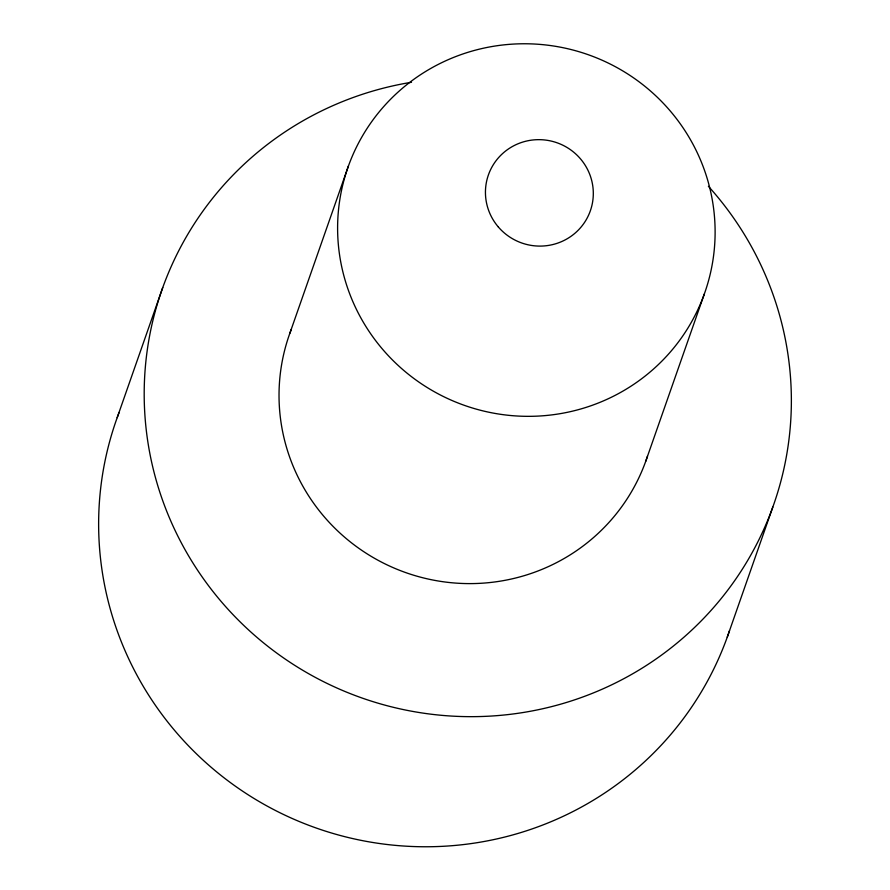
<?xml version="1.0" encoding="UTF-8"?>
<svg xmlns="http://www.w3.org/2000/svg" width="890" height="890" viewBox="0 0 890 890"><rect width="100%" height="100%" fill="white"/><g stroke="black" fill="none" stroke-linecap="round" stroke-linejoin="round"><path stroke-width="1.33" d="M117.191 417.655L162.748 287.548M289.851 333.283L348.424 166.018M645.717 461.354L704.29 294.078A189.103 185.943 19.3 0 0 491.959 46.536A189.103 185.943 19.3 0 0 382.822 349.536A189.103 185.943 19.3 0 0 704.29 294.078M727.252 637.184L772.809 507.089M729.511 630.676A324.183 318.753 19.3 0 1 314.86 827.544A324.183 318.753 19.3 0 1 119.104 412.482M647.508 456.125A189.103 185.943 19.3 0 1 405.428 572.493A189.103 185.943 19.3 0 1 291.297 329.411M708.395 186.299A324.183 318.753 19.3 0 1 635.95 671.883A324.183 318.753 19.3 0 1 165.006 506.855A324.183 318.753 19.3 0 1 411.514 82.269M498.367 227.017A54.034 53.122 19.3 0 0 590.215 211.175A54.034 53.122 19.3 0 0 529.55 140.442A54.034 53.122 19.3 0 0 498.367 227.017"/></g></svg>
